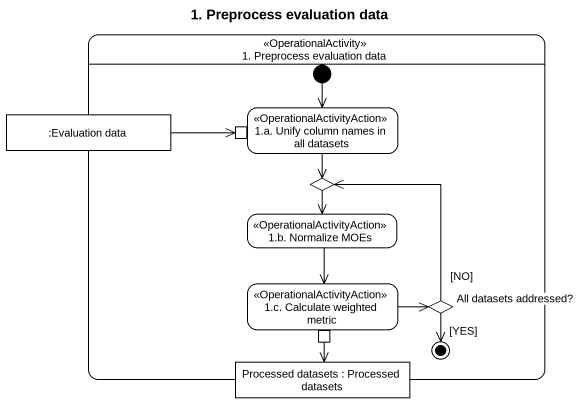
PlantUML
@startuml
title 1. Preprocess evaluation data
hide empty description
state "1. Preprocess evaluation data" as s1_Preprocess_evaluation_data <<OperationalActivity>> {
  state ":Evaluation data" as Evaluation_data <<object>>
  state "1.a. Unify column names in all datasets" as s1_a_Unify_column_names_in <<OperationalActivityAction>> {
    state pin1 <<inputPin>>
  }
  state choice1 <<choice>>
  state "1.b. Normalize MOEs" as s1_b_Normalize_MOEs <<OperationalActivityAction>>
  state "1.c. Calculate weighted metric" as s1_c_Calculate_weighted <<OperationalActivityAction>> {
    state pin2 <<outputPin>>
  }
  state "All datasets addressed?" as All_datasets_addressed <<choice>>
  state "Processed datasets : Processed datasets" as Processed_datasets <<object>>
  [*] --> s1_a_Unify_column_names_in
  All_datasets_addressed --> [*] : [YES]
}
Evaluation_data -right-> pin1
s1_a_Unify_column_names_in --> choice1
choice1 --> s1_b_Normalize_MOEs
s1_b_Normalize_MOEs --> s1_c_Calculate_weighted
s1_c_Calculate_weighted -right-> All_datasets_addressed
All_datasets_addressed -up-> choice1 : [NO]
pin2 --> Processed_datasets
@enduml
